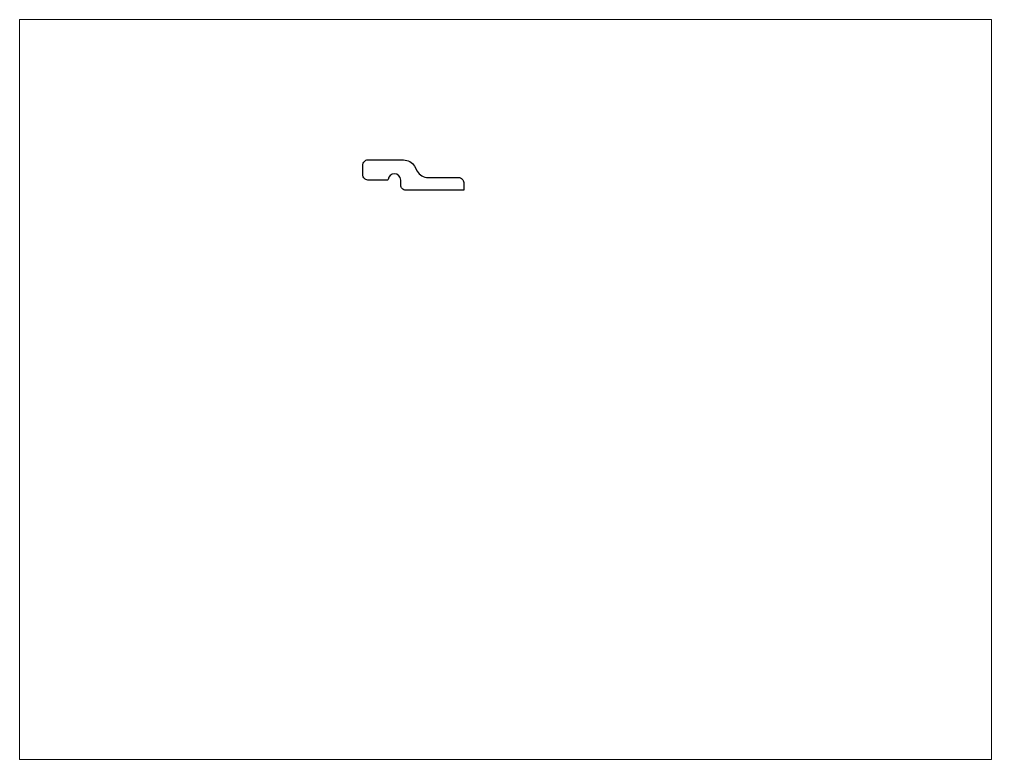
# Paper-space layout 'Layout1' of a CAD drawing. Extents: x 27 to 240, y 20 to 183.
# The model-space entities are those that its viewports show. They can reach past a viewport. Long polylines and large blocks are cut down to what shows.
import ezdxf

# ---------------------------------------------------------------- set-up
doc = ezdxf.new("R2010")
doc.units = 0
doc.header["$LTSCALE"] = 15
doc.layers.get('0').update_dxf_attribs({"linetype": 'CONTINUOUS'})

msp = doc.modelspace()

# ---------------------------------------------------------------- linework, layer by layer
at = {"color": 0, "ltscale": 0.05}
msp.add_lwpolyline([(148.92, 213.47, 0.9636), (143.92, 213.65, -0.392661), (143.73, 213.47), (135.92, 213.47, -0.414214), (133.92, 215.47), (133.92, 219.47, -0.414214), (135.92, 221.47), (150.02, 221.47, -0.269143), (154.36, 218.95), (155.48, 216.99, 0.269143), (159.82, 214.47), (171.92, 214.47, -0.414214), (173.92, 212.47), (173.92, 209.47), (150.92, 209.47, -0.414214), (148.92, 211.47), (148.92, 213.47)], format="xyb", close=True, dxfattribs=at)

psp = doc.layouts.get("Layout1")

# ---------------------------------------------------------------- viewports
at = {"layer": '0', "color": 0, "linetype": 'BYBLOCK', "ltscale": 0.05}
psp.add_viewport(center=(133.35, 101.6), size=(213.36, 162.56), view_center_point=(190.51, 130.3), view_height=293.8955, dxfattribs=at)

doc.saveas('drawing.dxf')
